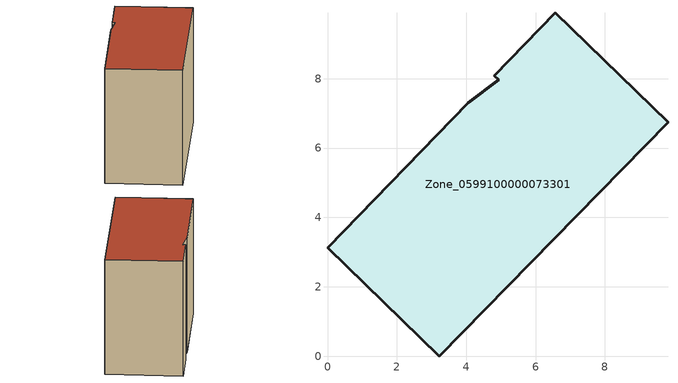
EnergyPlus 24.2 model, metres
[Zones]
Zone_0599100000073301
 floor ground (C_G): 0,3.13 4.05,7.31 4.93,7.97 4.81,8.09 6.57,9.9 9.82,6.75 3.23,0 z0
 wall outside (C_F): 9.82,6.75 6.57,9.9 4.81,8.09 4.93,7.97 4.05,7.31 0,3.13 3.23,0 9.82,6.75 z0:7.15
 roof outside (C_R): 4.05,7.31 0,3.13 3.23,0 9.82,6.75 6.57,9.9 4.81,8.09 4.93,7.97 z7.15
[BUILDING]
Pand.0599100000073301: North Axis=0; Terrain=City; Loads Convergence Tolerance Value=0.04; Temperature Convergence Tolerance Value=0.4; Solar Distribution=FullExterior; Maximum Number of Warmup Days=25; Minimum Number of Warmup Days=1
[Site:Location]
Rotterdam.The.Hague.AP_ZH_NLD Design_Conditions: Latitude=51.96; Longitude=4.45; Time Zone=1; Elevation=-4.5
[SITE:GROUNDTEMPERATURE:BUILDINGSURFACE]
18, 18, 18, 18, 18, 18, 18, 18, 18, 18, 18, 18
[MATERIAL] Thermal Absorptance=0.9; Solar Absorptance=0.7; Visible Absorptance=0.7
Name | Roughness | Thickness | Conductivity | Density | Specific Heat
G.TC.1946 | MediumSmooth | 0.15 | 1 | 540 | 1210
F.TC.1946 | Rough | 0.3 | 0.857143 | 1920 | 840
R.TC.1946 | MediumRough | 0.2 | 0.909091 | 1500 | 1000
[CONSTRUCTION]
C_G: G.TC.1946
C_F: F.TC.1946
C_R: R.TC.1946
[ZONE]
Zone_0599100000073301: Type=1; Multiplier=1; Ceiling Height=Autocalculate; Volume=Autocalculate; Floor Area=autocalculate; Part of Total Floor Area=Yes
[ZONEINFILTRATION:DESIGNFLOWRATE]
Infil_Zone_0599100000073301: Zone or ZoneList or Space or SpaceList=Zone_0599100000073301; Schedule=AlwaysOn; Design Flow Rate Calculation Method=Flow/Area; Flow Rate per Floor Area=0.003; Constant Term Coefficient=1; Temperature Term Coefficient=0; Velocity Term Coefficient=0; Velocity Squared Term Coefficient=0
[HVACTEMPLATE:ZONE:IDEALLOADSAIRSYSTEM]
Zone_0599100000073301: Maximum Heating Supply Air Temperature=50; Minimum Cooling Supply Air Temperature=13; Maximum Heating Supply Air Humidity Ratio=0.0156; Minimum Cooling Supply Air Humidity Ratio=0.0077; Heating Limit=NoLimit; Cooling Limit=NoLimit; Dehumidification Control Type=ConstantSensibleHeatRatio; Cooling Sensible Heat Ratio=0.7; Dehumidification Setpoint=60; Humidification Control Type=None; Humidification Setpoint=30; Outdoor Air Method=None; Outdoor Air Flow Rate per Person=0.00944; Outdoor Air Flow Rate per Zone Floor Area=0; Outdoor Air Flow Rate per Zone=0; Demand Controlled Ventilation Type=None; Outdoor Air Economizer Type=NoEconomizer; Heat Recovery Type=None; Sensible Heat Recovery Effectiveness=0.7; Latent Heat Recovery Effectiveness=0.65
[ZONECONTROL:THERMOSTAT]
ThermostatControl_Zone_0599100000073301: Zone or ZoneList=Zone_0599100000073301; Control Type Schedule=DualSetpointControlType; Control 1=Thermostat_Zone_0599100000073301; Temperature Difference Between Cutout And Setpoint=0
[THERMOSTATSETPOINT:DUALSETPOINT]
Thermostat_Zone_0599100000073301: Heating Setpoint Temperature Schedule=HeatingSetpoint_Zone_0599100000073301; Cooling Setpoint Temperature Schedule=CoolingSetpoint_Zone_0599100000073301
[SCHEDULE:COMPACT]
HeatingSetpoint_Zone_0599100000073301: Through: 12/31, For: AllDays, Until: 24:00, 21
CoolingSetpoint_Zone_0599100000073301: Through: 12/31, For: AllDays, Until: 24:00, 24
DualSetpointControlType: Through: 12/31, For: AllDays, Until: 24:00, 4
AlwaysOn: Through: 12/31, For: AllDays, Until: 24:00, 1
